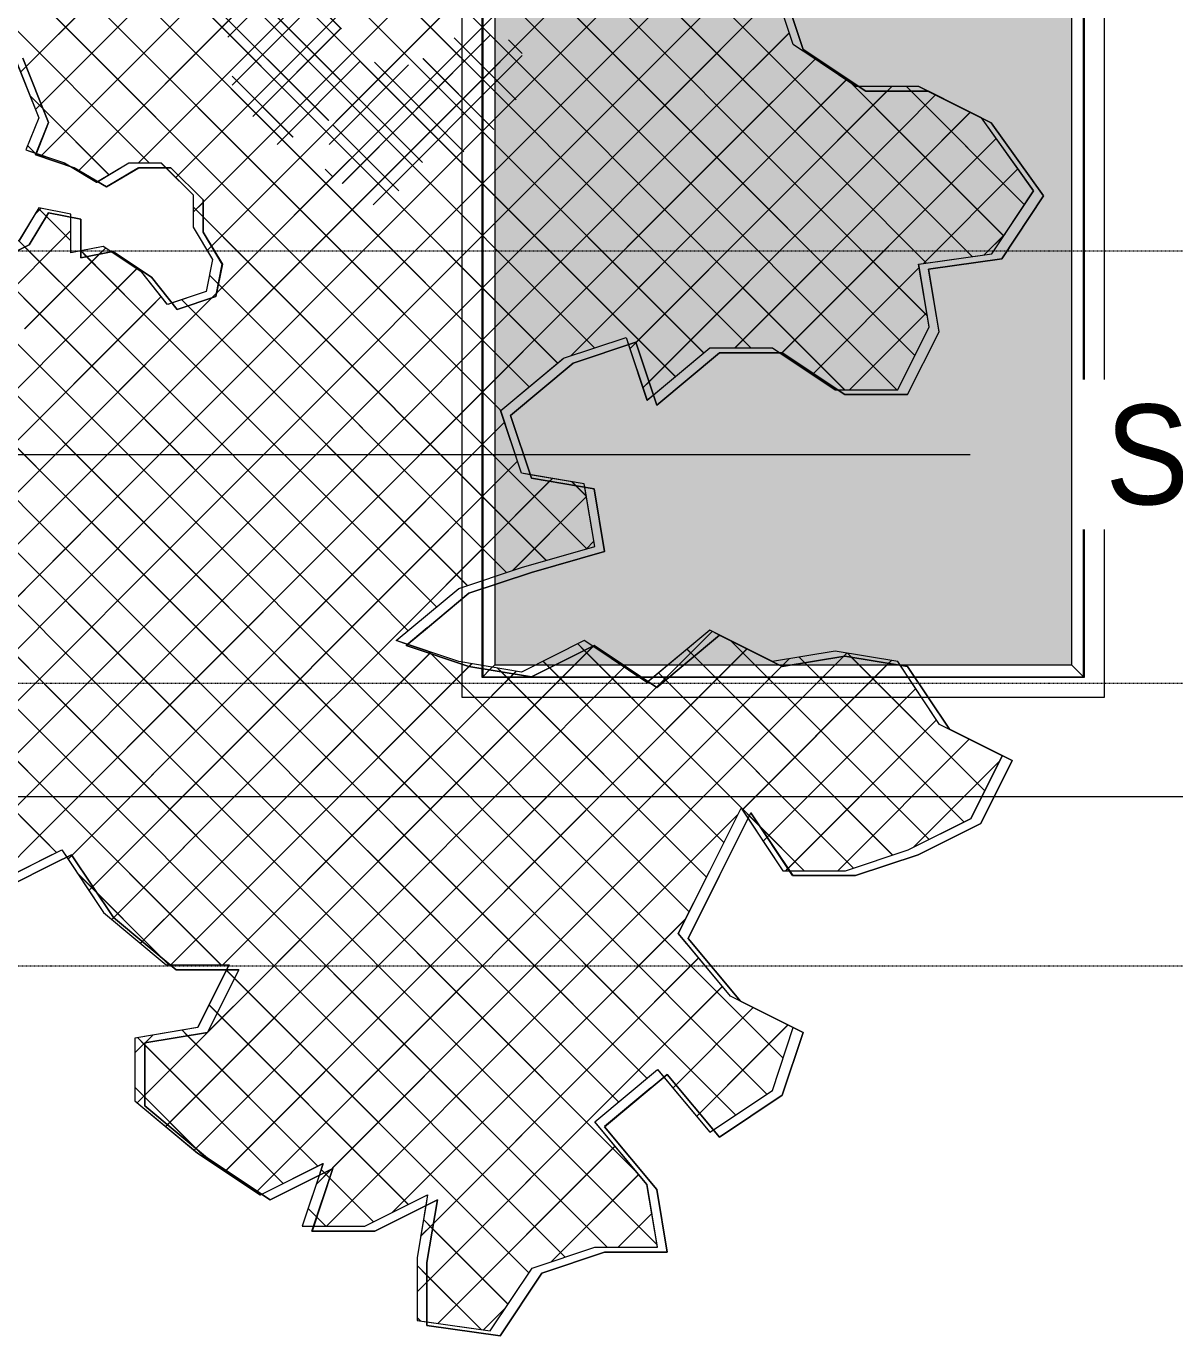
# Model space of a CAD drawing. Header units: millimetres. Extents: x -12186 to 152825, y -4386 to 9463.
# Drawn here: x 60429 to 62155, y 1823 to 3793 of the extents above; entities that cross this region are included whole.
import ezdxf

# ---------------------------------------------------------------- set-up
doc = ezdxf.new("R2010")
doc.units = ezdxf.units.MM
doc.linetypes.add('1000 Dashed', pattern=[2, 1, -1])
for name, color, linetype, lineweight in [('A-FLOR-LEVL', 51, 'Continuous', 5), ('A-GLAZ', 151, 'Continuous', 9), ('G-ANNO-TEXT', 231, 'Continuous', 5), ('G-IMPT', 8, 'Continuous', 5), ('I-WALL', 2, 'Continuous', 9), ('L-PLNT', 71, 'Continuous', 5)]:
    doc.layers.add(name, color=color, linetype=linetype, lineweight=lineweight)
doc.styles.add('Arial_4', font='arial.ttf', dxfattribs={"width": 0.9, "height": 150})

# ---------------------------------------------------------------- blocks, each defined once
blk = doc.blocks.new('Window Aluminium Fixed 1 - Type 1-V224-Section B-B')
at = {"layer": 'A-GLAZ', "lineweight": 5}
blk.add_hatch(color=256, dxfattribs=at).paths.add_polyline_path([(14506.1, 2832.5), (14506.1, 3934.3), (14427.2, 3934.3), (14385.3, 3899.3), (14291, 3899.3), (14189.7, 3934.3), (13976.9, 3934.3), (13976.9, 3883.6), (14071.2, 3852.1), (14102.6, 3757.8), (14196.8, 3694.9), (14291, 3694.9), (14385.3, 3647.7), (14463.8, 3537.6), (14401, 3443.2), (14291, 3427.5), (14306.8, 3333.2), (14259.6, 3238.8), (14165.4, 3238.8), (14071.2, 3301.7), (13976.9, 3301.7), (13882.7, 3223.1), (13851.3, 3317.4), (13757, 3286), (13662.8, 3207.3), (13694.2, 3113), (13788.4, 3097.3), (13804.1, 3002.9), (13694.2, 2971.4), (13639.2, 2953.1), (13639.2, 2832.5), (13730.7, 2832.5), (13788.4, 2861.4), (13831.7, 2832.5), (13923.4, 2832.5), (13976.9, 2877.1), (14066, 2832.5), (14086.5, 2832.5), (14165.4, 2845.6), (14244.3, 2832.5), (14410.9, 2832.5)])
h = blk.add_hatch(color=256, dxfattribs=at)
h.paths.add_polyline_path([(13730.7, 2832.5), (13831.7, 2832.5), (13788.4, 2861.4), (13776.6, 2855.4)])
h.paths.add_polyline_path([(13929.8, 2832.5), (14066, 2832.5), (13976.9, 2877.1), (13923.4, 2832.5)])
h.paths.add_polyline_path([(14086.5, 2832.5), (14244.3, 2832.5), (14165.4, 2845.6)])
h.paths.add_polyline_path([(13639.2, 2953.1), (13694.2, 2971.4), (13804.1, 3002.9), (13788.4, 3097.3), (13693.8, 3114.2), (13662.8, 3207.3), (13757, 3286), (13851.3, 3317.4), (13882.7, 3223.1), (13976.9, 3301.7), (14071.2, 3301.7), (14165.4, 3238.8), (14259.6, 3238.8), (14306.8, 3333.2), (14291, 3427.5), (14401, 3443.2), (14463.8, 3537.6), (14385.3, 3647.7), (14291, 3694.9), (14196.8, 3694.9), (14102.6, 3757.8), (14071.2, 3852.1), (13976.9, 3883.6), (13976.9, 3934.3), (13639.2, 3934.3), (13639.2, 2965.9)])
h.paths.add_polyline_path([(14291, 3899.3), (14385.3, 3899.3), (14427.2, 3934.3), (14189.7, 3934.3), (14196.8, 3930.8)])
for p, q in [((13620.2, 2946.7), (13620.2, 3953.4)), ((13620.2, 3953.4), (13976.9, 3953.4)), ((13639.2, 3934.3), (13621.2, 3952.4)), ((13621.2, 3952.4), (13621.2, 2947.1)), ((13976.9, 3952.4), (13621.2, 3952.4)), ((13976.9, 3953.4), (14151.6, 3953.4)), ((14153.6, 3952.4), (13976.9, 3952.4)), ((14151.6, 3953.4), (14450.1, 3953.4)), ((14448.9, 3952.4), (14153.6, 3952.4)), ((14524.2, 3952.4), (14448.9, 3952.4)), ((14450.1, 3953.4), (14525.2, 3953.4)), ((14524.2, 3952.4), (14506.1, 3934.3)), ((14524.2, 2814.4), (14524.2, 3952.4)), ((14525.2, 3953.4), (14525.2, 2813.4)), ((13639.2, 3934.3), (13639.2, 2953.1)), ((13976.9, 3934.3), (13639.2, 3934.3)), ((14189.7, 3934.3), (13976.9, 3934.3)), ((14427.2, 3934.3), (14189.7, 3934.3)), ((14506.1, 3934.3), (14427.2, 3934.3)), ((14506.1, 3934.3), (14506.1, 2832.5)), ((13620.2, 2826.5), (13620.2, 2946.7)), ((13621.2, 2947.1), (13621.2, 2826.4)), ((13639.2, 2953.1), (13639.2, 2832.5)), ((13620.2, 2813.4), (13620.2, 2826.5)), ((13621.2, 2826.4), (13621.2, 2814.4)), ((13631.4, 2824.7), (13621.2, 2814.4)), ((13639.2, 2832.5), (13631.4, 2824.7)), ((13639.2, 2832.5), (13730.7, 2832.5)), ((13730.7, 2832.5), (13831.7, 2832.5)), ((13831.7, 2832.5), (13923.4, 2832.5)), ((13923.4, 2832.5), (14066, 2832.5)), ((14066, 2832.5), (14086.5, 2832.5)), ((14086.5, 2832.5), (14244.3, 2832.5)), ((14244.3, 2832.5), (14506.1, 2832.5)), ((14506.1, 2832.5), (14524.2, 2814.4)), ((13694.7, 2813.4), (13620.2, 2813.4)), ((13621.2, 2814.4), (13692.9, 2814.4)), ((13692.9, 2814.4), (13694.6, 2814.4)), ((13694.6, 2814.4), (13858.8, 2814.4)), ((13860.3, 2813.4), (13694.9, 2813.4)), ((13858.8, 2814.4), (13901.8, 2814.4)), ((13900.6, 2813.4), (13860.3, 2813.4)), ((14270.6, 2813.4), (13900.6, 2813.4)), ((13901.8, 2814.4), (14270, 2814.4)), ((14270, 2814.4), (14524.2, 2814.4)), ((14525.2, 2813.4), (14270.6, 2813.4))]:
    blk.add_line(p, q, dxfattribs=at)
blk = doc.blocks.new('SVA_Shades of Green Tree - Australian_Tree_based_on_Leopard_Tree_2901-V312-Section B-B')
at = {"layer": 'G-IMPT'}
for p, q in [((13534.7, 3642.2), (12717.2, 4461)), ((13534.8, 3642.2), (12717.4, 4461)), ((13606.2, 3649), (12791.9, 4464.7)), ((13606.3, 3649), (12792, 4464.7)), ((13463.4, 3635.4), (12668.8, 4431.2)), ((13391.7, 3628.5), (12620.1, 4401.5)), ((13391.9, 3628.5), (12620.2, 4401.5)), ((13379.4, 3562.4), (12571.5, 4371.7)), ((13379.6, 3562.4), (12571.7, 4371.7)), ((13358.3, 3505.2), (12525.9, 4339)), ((13358.4, 3505.2), (12526, 4339)), ((13310.1, 3475.2), (12480.3, 4306.3)), ((13389.3, 3650.9), (12792.3, 4248.9)), ((13389.5, 3650.9), (12792.4, 4248.9)), ((12948.8, 3667.6), (13445.9, 4165.5)), ((12957.1, 3676.1), (13441.5, 4161.3)), ((13869.6, 3620.6), (13351, 4140)), ((13159.7, 3565.2), (13710.4, 4116.7)), ((13163.3, 3568.9), (13710.2, 4116.7)), ((13869.5, 3620.6), (13363.3, 4127.6)), ((12958.3, 3598.8), (13459.7, 4101)), ((12958.4, 3598.8), (13459.8, 4101)), ((13013, 3575), (13526.6, 4089.5)), ((13013.8, 3576), (13520.8, 4083.8)), ((13185.9, 3513), (13748.6, 4076.6)), ((13201.5, 3528.7), (13748.5, 4076.6)), ((13749.3, 3662.6), (13325.1, 4087.6)), ((13749.2, 3662.6), (13335.1, 4077.4)), ((13887.5, 3681.1), (13478.1, 4091.2)), ((13887.4, 3681.1), (13486.1, 4083.1)), ((14166.8, 3558.1), (13633.4, 4092.4)), ((13940.5, 3784.7), (13646, 4079.7)), ((12926.4, 3723.6), (13267.4, 4065.2)), ((12939.9, 3737.2), (13263.6, 4061.5)), ((13530.4, 3588), (13048.3, 4070.9)), ((13530.5, 3588), (13048.5, 4070.9)), ((13677.8, 3655.8), (13269.6, 4064.7)), ((13677.7, 3655.8), (13275, 4059.2)), ((13103.5, 3587.4), (13570, 4054.7)), ((13103.6, 3587.4), (13570.1, 4054.7)), ((14098.3, 3548.3), (13591.4, 4056.1)), ((14098.2, 3548.3), (13599.9, 4047.5)), ((13206.9, 3455.5), (13774.7, 4024.4)), ((13213.3, 3462.1), (13774.6, 4024.4)), ((13464.7, 3635.5), (13808.8, 3980.2)), ((13464.8, 3635.5), (13808.9, 3980.2)), ((13408.4, 3788.6), (13237.9, 3959.5)), ((13408.6, 3788.6), (13238, 3959.5)), ((13463.2, 3635.4), (13142.2, 3956.9)), ((13309.9, 3475.2), (12847.5, 3938.4)), ((13551.2, 3643.7), (13845.1, 3938.2)), ((13551.4, 3643.7), (13845.3, 3938.2)), ((13637.8, 3652), (13923.4, 3938.2)), ((13637.9, 3652), (13923.6, 3938.2)), ((14235.2, 3567.9), (13865.6, 3938.2)), ((14235.3, 3567.9), (13865.7, 3938.2)), ((13238, 3776.4), (13361.3, 3899.8)), ((13238.1, 3776.4), (13361.4, 3899.8)), ((13119.7, 3587.4), (12823.6, 3884.1)), ((13244.2, 3704.2), (13420.1, 3880.3)), ((13244.4, 3704.2), (13420.2, 3880.3)), ((13724.3, 3660.2), (13962.1, 3898.4)), ((13724.4, 3660.2), (13962.2, 3898.4)), ((13119.6, 3587.4), (12833, 3874.5)), ((13760.8, 3618.4), (14013.4, 3871.4)), ((13761, 3618.4), (14015.4, 3873.2)), ((13900.4, 3679.8), (14062.2, 3841.8)), ((13900.5, 3679.8), (14062.3, 3841.8)), ((13275.3, 3656.8), (13407.9, 3789.7)), ((13275.4, 3656.8), (13408, 3789.7)), ((14166.7, 3558.1), (13940.7, 3784.5)), ((13970.3, 3671.4), (14081.8, 3783)), ((13970.5, 3671.4), (14081.9, 3783)), ((13409.8, 3556.4), (13631.8, 3778.6)), ((13410, 3556.4), (13631.9, 3778.6)), ((13671.2, 3682.3), (13578.2, 3775.5)), ((13671.3, 3682.3), (13578.3, 3775.5)), ((13680.4, 3751.5), (13659.8, 3772.2)), ((13680.5, 3751.5), (13659.9, 3772.2)), ((13456.1, 3524.3), (13680.1, 3748.7)), ((13456.2, 3524.3), (13680.3, 3748.7)), ((13637.6, 3637.5), (13531.2, 3744.1)), ((13637.7, 3637.5), (13531.3, 3744.1)), ((13995.1, 3617.8), (14120.4, 3743.3)), ((13995.2, 3617.8), (14120.6, 3743.3)), ((12934.8, 3732.1), (12938.8, 3736.1)), ((13311.9, 3615.1), (13437.1, 3740.5)), ((13312, 3615.1), (13437.2, 3740.5)), ((13390.1, 3615.1), (13509.4, 3734.5)), ((13390.3, 3615.1), (13509.5, 3734.5)), ((13592.7, 3604.1), (13458.2, 3738.8)), ((13592.8, 3604.1), (13458.4, 3738.8)), ((13335.8, 3626.1), (13244.2, 3717.8)), ((13335.9, 3626.1), (13244.4, 3717.8)), ((14019.8, 3564.1), (14167.4, 3712)), ((14019.9, 3564.1), (14167.5, 3712)), ((14251.6, 3630), (14174.3, 3707.4)), ((14251.7, 3630), (14174.4, 3707.4)), ((12960, 3668.8), (12940.2, 3688.7)), ((13059.3, 3569.5), (12940.3, 3688.7)), ((14079.7, 3545.7), (14228.6, 3694.9)), ((14079.8, 3545.7), (14230.9, 3697)), ((14228.6, 3694.9), (14230.7, 3697)), ((14230.7, 3697), (14236, 3702.3)), ((14230.9, 3697), (14236.1, 3702.3)), ((14249.3, 3637.2), (14301.6, 3689.5)), ((14249.5, 3637.2), (14301.7, 3689.5)), ((14265.1, 3694.9), (14257.7, 3702.3)), ((14435.4, 3524.4), (14257.8, 3702.3)), ((14435.3, 3524.4), (14265.1, 3694.9)), ((12948.6, 3667.6), (12957.1, 3676.1)), ((13059.2, 3569.5), (12960, 3668.8)), ((13860.7, 3561.6), (13970.3, 3671.4)), ((13860.8, 3561.6), (13970.5, 3671.4)), ((13874.6, 3653.9), (13900.4, 3679.8)), ((13874.7, 3653.9), (13900.5, 3679.8)), ((14270.4, 3297.4), (13887.4, 3681.1)), ((14270.5, 3297.4), (13887.5, 3681.1)), ((14267.9, 3577.4), (14353.8, 3663.4)), ((14268.1, 3577.4), (14353.9, 3663.4)), ((12988.4, 3080), (13551.2, 3643.7)), ((12988.6, 3080), (13551.4, 3643.7)), ((13058, 3071.3), (13637.8, 3652)), ((13058.1, 3071.3), (13637.9, 3652)), ((13136.3, 3071.3), (13724.3, 3660.2)), ((13136.4, 3071.3), (13724.4, 3660.2)), ((13494.8, 3545.3), (13395.1, 3645.1)), ((13494.9, 3545.3), (13395.3, 3645.1)), ((13953, 3301.6), (13606.2, 3649)), ((13953.2, 3301.6), (13606.3, 3649)), ((13760.8, 3572.5), (13677.7, 3655.8)), ((13761, 3572.5), (13677.8, 3655.8)), ((13760.8, 3651), (13749.2, 3662.6)), ((13761, 3651), (13749.3, 3662.6)), ((13760.8, 3540), (13874.6, 3653.9)), ((13860.7, 3550.9), (13760.8, 3651)), ((13761, 3540), (13874.7, 3653.9)), ((13860.8, 3550.9), (13761, 3651)), ((13379.4, 3550.1), (13464.7, 3635.5)), ((13379.6, 3550.1), (13464.8, 3635.5)), ((13733.5, 3286.2), (13391.7, 3628.5)), ((13733.7, 3286.2), (13391.9, 3628.5)), ((13789, 3309), (13463.2, 3635.4)), ((13789.2, 3309), (13463.4, 3635.4)), ((13910.3, 3265.9), (13534.7, 3642.2)), ((13910.5, 3265.9), (13534.8, 3642.2)), ((14069.7, 3300.2), (14392.8, 3623.9)), ((14071.2, 3301.9), (14392.7, 3623.9)), ((14171.1, 3558.7), (14249.3, 3637.2)), ((14171.2, 3558.7), (14249.5, 3637.2)), ((14403.9, 3477.3), (14251.6, 3630)), ((14404.1, 3477.3), (14251.7, 3630)), ((12948.4, 3602.1), (12936.9, 3613.5)), ((12948.5, 3602.1), (12937, 3613.5)), ((13214.6, 3071.3), (13760.8, 3618.4)), ((13214.7, 3071.3), (13761, 3618.4)), ((13368.1, 2989.8), (13995.1, 3617.8)), ((13368.3, 2989.8), (13995.2, 3617.8)), ((14243.2, 3246.2), (13869.5, 3620.6)), ((14243.3, 3246.2), (13869.6, 3620.6)), ((13041.9, 3559.1), (13089, 3587.4)), ((13159.6, 3565.2), (13163.3, 3568.9)), ((13395.6, 3566.3), (13384, 3577.9)), ((13395.7, 3566.3), (13384.1, 3577.9)), ((13833.2, 3500.1), (13760.8, 3572.5)), ((13833.3, 3500.1), (13761, 3572.5)), ((14000.1, 3309.1), (14262.4, 3571.8)), ((14000.2, 3309.1), (14262.5, 3571.8)), ((14356.5, 3446.4), (14235.2, 3567.9)), ((14356.7, 3446.4), (14235.3, 3567.9)), ((14262.4, 3571.8), (14267.9, 3577.4)), ((14262.5, 3571.8), (14268.1, 3577.4)), ((14283.3, 3435.9), (14425.3, 3578.2)), ((14283.5, 3435.9), (14425.4, 3578.2)), ((13296.1, 3466.6), (13379.4, 3550.1)), ((13296.2, 3466.6), (13379.6, 3550.1)), ((13690.8, 3250.5), (13379.4, 3562.4)), ((13690.9, 3250.5), (13379.6, 3562.4)), ((13753.3, 3297), (14019.9, 3564.1)), ((13799.3, 3500.1), (13860.7, 3561.6)), ((13799.4, 3500.1), (13860.8, 3561.6)), ((13842.2, 3307.7), (14079.8, 3545.7)), ((13851.8, 3317.4), (14079.7, 3545.7)), ((14164.9, 3246.2), (13860.7, 3550.9)), ((14165.1, 3246.2), (13860.8, 3550.9)), ((13861.8, 3248.9), (14171.2, 3558.7)), ((13871, 3258.2), (14171.1, 3558.7)), ((13955.2, 3499.4), (14019.8, 3564.1)), ((14289.2, 3357), (14098.2, 3548.3)), ((14289.3, 3357), (14098.3, 3548.3)), ((14287.7, 3436.9), (14166.7, 3558.1)), ((14288.1, 3436.6), (14166.8, 3558.1)), ((13185.8, 3513), (13200.6, 3527.8)), ((13270.8, 3049.1), (13760.8, 3540)), ((13270.9, 3049.1), (13761, 3540)), ((12947.7, 3509.7), (12956.9, 3518.9)), ((12947.8, 3509.7), (12957, 3518.9)), ((12965.2, 3506.8), (12953.1, 3518.9)), ((13002.1, 3470), (12953.3, 3518.9)), ((13002, 3470), (12965.2, 3506.8)), ((13200.6, 3506.2), (13185.8, 3521.1)), ((13261.7, 3445.2), (13185.9, 3521.1)), ((13261.6, 3445.2), (13200.6, 3506.2)), ((13319.4, 3019.4), (13799.3, 3500.1)), ((13319.6, 3019.4), (13799.4, 3500.1)), ((13647.7, 3215.2), (13358.3, 3505.2)), ((13648.2, 3214.9), (13358.4, 3505.2)), ((13754.3, 3298.2), (13955, 3499.2)), ((13988, 3345), (13833.2, 3500.1)), ((14024, 3309.1), (13833.3, 3500.1)), ((12691.5, 3174.7), (13002, 3485.7)), ((12691.6, 3174.7), (13002.1, 3485.7)), ((13037.9, 3355.6), (12923.3, 3470.5)), ((12935, 3104.8), (13296.2, 3466.6)), ((13221, 3391.4), (13296.1, 3466.6)), ((13777.4, 3006.9), (13309.9, 3475.2)), ((13777.6, 3006.9), (13310.1, 3475.2)), ((14374.7, 3449), (14405.9, 3480.2)), ((14374.8, 3449), (14406, 3480.2)), ((12932.4, 3337.6), (13044.6, 3450)), ((12932.6, 3337.6), (13053.9, 3459.2)), ((13037.8, 3355.6), (12933, 3460.6)), ((13025.7, 3446.2), (13017.1, 3454.8)), ((13104.8, 3367), (13017.2, 3454.8)), ((13044.6, 3450), (13053.8, 3459.2)), ((13206.8, 3455.5), (13213.3, 3462.1)), ((12971.1, 3344.2), (12871.1, 3444.3)), ((12970.9, 3344.2), (12881, 3434.3)), ((13104.7, 3367), (13025.7, 3446.2)), ((13026.8, 3353.7), (13100.8, 3427.8)), ((13027, 3353.7), (13100.9, 3427.8)), ((13716.5, 2989.5), (13261.6, 3445.2)), ((13716.7, 2989.5), (13261.7, 3445.2)), ((14116.7, 3268.9), (14277.2, 3429.7)), ((14118.1, 3270.4), (14277.1, 3429.7)), ((13213.2, 3415.2), (13210.1, 3418.4)), ((13213.3, 3415.2), (13210.2, 3418.4)), ((13223.7, 3404.7), (13213.2, 3415.2)), ((13656.6, 2971.2), (13213.3, 3415.2)), ((13213.8, 3384.2), (13221, 3391.4)), ((13656.5, 2971.2), (13223.7, 3404.7)), ((12883.2, 3131.4), (13121.2, 3369.9)), ((12883.3, 3131.4), (13121.4, 3369.9)), ((12934.9, 3104.8), (13213.8, 3384.2)), ((13121.2, 3369.9), (13137.6, 3386.2)), ((13121.4, 3369.9), (13137.7, 3386.2)), ((13154.1, 3376.6), (13147.7, 3374.5)), ((13177.9, 3372.2), (13168.6, 3381.5)), ((13597.9, 2951.6), (13168.7, 3381.5)), ((13597.7, 2951.6), (13177.9, 3372.2)), ((12842.1, 3168.7), (13026.8, 3353.7)), ((12842.3, 3168.7), (13027, 3353.7)), ((13457.2, 2935.5), (13037.8, 3355.6)), ((13457.4, 2935.5), (13037.9, 3355.6)), ((13550.5, 2920.5), (13104.7, 3367)), ((13551.7, 2919.4), (13104.8, 3367)), ((14172.2, 3246.2), (14288.3, 3362.4)), ((14172.3, 3246.2), (14288.4, 3362.4)), ((13257.4, 3057.2), (12970.9, 3344.2)), ((13257.6, 3057.2), (12971.1, 3344.2)), ((14023.8, 3309.1), (13988.7, 3344.3)), ((13165.1, 3071.3), (12912.1, 3324.7)), ((13165.2, 3071.3), (12912.2, 3324.7)), ((13842.1, 3307.7), (13851.4, 3317)), ((13648.2, 3215), (13741.5, 3292.8)), ((14069.6, 3300.2), (14071.2, 3301.9)), ((13086.8, 3071.3), (12870.4, 3288)), ((13086.9, 3071.3), (12870.5, 3288)), ((14116.6, 3268.9), (14118.1, 3270.4)), ((13008.5, 3071.3), (12828.7, 3251.3)), ((13008.6, 3071.3), (12828.9, 3251.3)), ((13861.7, 3248.9), (13871, 3258.2)), ((12965.9, 3035.6), (12786.3, 3215.4)), ((12966, 3035.6), (12786.4, 3215.4)), ((13416.8, 2960.1), (13653.7, 3197.4)), ((13417, 2960.1), (13653.8, 3197.4)), ((13465.5, 2930.5), (13673.3, 3138.6)), ((13465.6, 2930.5), (13673.4, 3138.6)), ((13514.3, 2900.8), (13725.8, 3112.6)), ((13721.5, 3108.4), (13725.7, 3112.6)), ((12628.9, 2798.3), (12934.9, 3104.8)), ((12629, 2798.3), (12935, 3104.8)), ((13514.2, 2900.8), (13721.5, 3108.4)), ((13760.9, 3101.8), (13755.1, 3107.7)), ((13776.8, 3086.1), (13755.2, 3107.7)), ((13776.7, 3086.1), (13760.9, 3101.8)), ((12919.8, 3011.2), (12988.4, 3080)), ((12919.9, 3011.2), (12988.6, 3080)), ((13665.9, 2974.4), (13776.8, 3085.4)), ((13666.1, 2974.4), (13776.9, 3085.4)), ((12168.3, 2101.5), (13136.4, 3071.3)), ((12172.2, 2105.5), (13136.3, 3071.3)), ((12376.2, 2231.3), (13214.7, 3071.3)), ((12382, 2237.3), (13214.6, 3071.3)), ((12814, 2826.8), (13058, 3071.3)), ((12814.1, 2826.8), (13058.1, 3071.3)), ((13017.1, 3062.6), (13008.5, 3071.3)), ((13017.3, 3062.6), (13008.6, 3071.3)), ((13456.3, 2622.7), (13017.1, 3062.6)), ((13456.4, 2622.7), (13017.3, 3062.6)), ((14001, 2155.6), (13086.8, 3071.3)), ((14001.1, 2155.6), (13086.9, 3071.3)), ((14047.9, 2186.9), (13165.1, 3071.3)), ((14048.1, 2186.9), (13165.2, 3071.3)), ((14072.4, 2240.9), (13257.4, 3057.2)), ((14072.5, 2240.9), (13257.6, 3057.2)), ((13129.7, 2871.5), (12965.9, 3035.6)), ((13129.8, 2871.5), (12966, 3035.6)), ((13030.1, 2808), (13270.8, 3049.1)), ((13030.2, 2808), (13270.9, 3049.1)), ((13166.2, 2865.9), (13319.4, 3019.4)), ((13166.3, 2865.9), (13319.6, 3019.4)), ((13776.4, 3006.6), (13788, 3018.2)), ((13776.6, 3006.6), (13788.1, 3018.2)), ((13081.8, 2841), (12914.6, 3008.5)), ((13081.9, 2841), (12914.7, 3008.5)), ((13034, 2810.5), (12863.3, 2981.4)), ((13034.1, 2810.5), (12863.4, 2981.4)), ((13214, 2835.4), (13368.1, 2989.8)), ((13214.2, 2835.4), (13368.3, 2989.8)), ((13248.5, 2791.5), (13416.8, 2960.1)), ((13248.6, 2791.5), (13417, 2960.1)), ((13508.9, 2883.8), (13457.2, 2935.5)), ((13509, 2883.8), (13457.4, 2935.5)), ((12986.1, 2780), (12836.5, 2929.8)), ((12986.2, 2780), (12836.6, 2929.8)), ((13261.5, 2726.1), (13465.5, 2930.5)), ((13261.7, 2726.1), (13465.6, 2930.5)), ((13278.1, 2664.3), (13514.2, 2900.8)), ((13278.2, 2664.3), (13514.3, 2900.8)), ((13478.8, 2394.6), (13965.9, 2882.6)), ((13882.2, 2798.8), (13965.8, 2882.6)), ((14056.3, 2837.3), (13976.9, 2877)), ((12944.7, 2743.1), (12822.4, 2865.5)), ((12944.8, 2743.1), (12822.6, 2865.5)), ((12952.8, 2652.1), (13166.2, 2865.9)), ((12952.9, 2652.1), (13166.3, 2865.9)), ((13258.2, 2742.7), (13129.7, 2871.5)), ((13258.4, 2742.7), (13129.8, 2871.5)), ((13507.8, 2863.1), (13504.1, 2864.3)), ((13524.2, 2597.1), (13786.7, 2860)), ((13524.3, 2597.1), (13786.8, 2860)), ((13532.3, 2369.9), (14018, 2856.5)), ((13532.4, 2369.9), (14018.2, 2856.5)), ((13773.6, 2853.9), (13763.7, 2863.8)), ((14104.3, 2522.8), (13763.8, 2863.8)), ((13938.8, 2845.3), (13928, 2856.1)), ((14237.3, 2546.4), (13928.1, 2856.1)), ((14291.9, 2570), (13993.8, 2868.6)), ((14292.1, 2570), (13993.9, 2868.6)), ((13295.1, 2627.3), (13081.8, 2841)), ((13295.2, 2627.3), (13081.9, 2841)), ((13302.8, 2610.6), (13541.3, 2849.5)), ((13302.9, 2610.6), (13543.2, 2851.3)), ((13544, 2848.6), (13540.4, 2852.2)), ((13931.3, 2460.8), (13540.5, 2852.2)), ((13541.3, 2849.5), (13543.1, 2851.3)), ((13931.1, 2460.8), (13544, 2848.6)), ((13654.9, 2414.2), (14081.5, 2841.5)), ((13696.6, 2377.6), (14163.5, 2845.3)), ((13696.7, 2377.6), (14168.4, 2850.1)), ((13721.4, 2827.8), (13711.5, 2837.7)), ((13983.5, 2565.4), (13711.6, 2837.7)), ((14021.8, 2605.3), (13773.6, 2853.9)), ((14237.1, 2546.4), (13938.8, 2845.3)), ((14011.2, 2614.3), (14235.5, 2838.9)), ((14070.3, 2830.4), (14081.4, 2841.5)), ((14105.1, 2835.6), (14096.6, 2844)), ((14344.3, 2596.1), (14096.8, 2844)), ((14163.5, 2845.3), (14168.2, 2850.1)), ((14174.9, 2844), (14169, 2849.9)), ((14375.7, 2643.1), (14169.1, 2849.9)), ((14375.5, 2643.1), (14174.9, 2844)), ((14231.1, 2834.7), (14235.4, 2838.9)), ((12959.2, 2580.2), (13214, 2835.4)), ((12959.3, 2580.2), (13214.2, 2835.4)), ((13339.1, 2568.5), (13599.7, 2829.6)), ((13339.2, 2568.5), (13604.4, 2834.1)), ((13477.8, 2472.2), (13833.7, 2828.7)), ((13478, 2472.2), (13833.8, 2828.7)), ((13484.7, 2635.8), (13671.5, 2822.9)), ((13600, 2829.9), (13604.2, 2834.1)), ((13635.3, 2786.8), (13667.1, 2818.7)), ((13649.1, 2821.7), (13643.2, 2827.6)), ((13957.4, 2513.1), (13643.4, 2827.6)), ((13957.2, 2513.1), (13649.1, 2821.7)), ((13654.8, 2414.2), (14069.5, 2829.6)), ((13667.1, 2818.7), (13671.3, 2822.9)), ((13983.3, 2565.4), (13721.4, 2827.8)), ((13896.1, 2809.6), (13885.3, 2820.4)), ((14178.5, 2526.8), (13885.4, 2820.4)), ((14011.1, 2614.3), (14231.1, 2834.7)), ((14344.1, 2596.1), (14105.1, 2835.6)), ((12952.4, 2656.9), (12808.4, 2801.2)), ((12952.5, 2656.9), (12808.5, 2801.2)), ((12946.4, 2724.1), (13030.1, 2808)), ((12946.5, 2724.1), (13030.2, 2808)), ((13883, 1960.1), (13034, 2810.5)), ((13883.1, 1960.1), (13034.1, 2810.5)), ((13478.7, 2394.6), (13881.9, 2798.5)), ((14178.4, 2526.8), (13896.1, 2809.6)), ((14042.6, 2567.2), (14271.8, 2796.9)), ((14048.4, 2573.2), (14271.7, 2796.9)), ((12960, 2570.8), (12750.9, 2780.3)), ((12960.2, 2570.8), (12751, 2780.3)), ((13808.1, 1956.6), (12986.1, 2780)), ((13808.2, 1956.6), (12986.2, 2780)), ((12997.7, 2540.2), (13248.6, 2791.5)), ((13003.8, 2546.4), (13248.5, 2791.5)), ((13484.6, 2635.8), (13635, 2786.5)), ((13744.7, 1941.7), (12944.7, 2743.1)), ((13744.8, 1941.7), (12944.8, 2743.1)), ((13402.7, 2598), (13258.2, 2742.7)), ((13402.8, 2598), (13258.4, 2742.7)), ((14076.5, 2522.8), (14303.2, 2749.8)), ((14079.7, 2526.1), (14302.7, 2749.4)), ((12407.5, 2184.3), (12946.5, 2724.1)), ((12413.3, 2190.2), (12946.4, 2724.1)), ((13029.1, 2493.1), (13261.7, 2726.1)), ((13034.9, 2499.1), (13261.5, 2726.1)), ((14154.7, 2522.8), (14352.2, 2720.6)), ((14154.8, 2522.8), (14352.3, 2720.6)), ((14268.2, 2558.1), (14398, 2688.1)), ((14268.4, 2558.1), (14398.2, 2688.1)), ((14401.6, 2695.4), (14400.6, 2696.4)), ((14401.8, 2695.4), (14400.7, 2696.4)), ((13063.7, 2449.4), (13278.2, 2664.3)), ((13066.4, 2452.3), (13278.1, 2664.3)), ((12659.1, 2358), (12952.8, 2652.1)), ((12659.3, 2358), (12952.9, 2652.1)), ((13227.6, 2381.2), (12952.4, 2656.9)), ((13227.7, 2381.2), (12952.5, 2656.9)), ((13230.4, 2381.2), (13484.6, 2635.8)), ((13230.5, 2381.2), (13484.7, 2635.8)), ((13349.2, 2573.2), (13295.1, 2627.3)), ((13349.3, 2573.2), (13295.2, 2627.3)), ((13521.6, 2557.3), (13456.3, 2622.7)), ((13521.8, 2557.3), (13456.4, 2622.7)), ((13106.4, 2413.8), (13302.9, 2610.6)), ((13143, 2450.5), (13302.8, 2610.6)), ((13738.3, 2341), (14004.4, 2607.5)), ((13738.4, 2341), (14004.5, 2607.5)), ((14037.4, 2589.6), (14021.8, 2605.3)), ((12784.2, 2404.8), (12959.2, 2580.2)), ((12784.3, 2404.8), (12959.3, 2580.2)), ((13101.8, 2173.9), (13524.3, 2597.1)), ((13287.3, 2359.8), (13524.2, 2597.1)), ((13491.6, 2508.9), (13402.7, 2598)), ((13491.8, 2508.9), (13402.8, 2598)), ((14104.2, 2522.8), (14037.4, 2589.6)), ((12980.5, 2550.3), (12960, 2570.8)), ((12980.6, 2550.3), (12960.2, 2570.8)), ((13152.1, 2381.2), (13339.1, 2568.5)), ((13152.2, 2381.2), (13339.2, 2568.5)), ((13475.3, 2446.8), (13349.2, 2573.2)), ((13475.4, 2446.8), (13349.3, 2573.2)), ((14042.4, 2567.2), (14048.4, 2573.2)), ((12997.6, 2540.2), (13003.8, 2546.4)), ((13732.1, 2346.5), (13521.6, 2557.3)), ((13732.2, 2346.5), (13521.8, 2557.3)), ((14076.4, 2522.8), (14079.7, 2526.1)), ((13041.4, 2489.3), (13011.6, 2519.2)), ((13149.4, 2381.2), (13011.7, 2519.2)), ((13620.2, 2380.1), (13491.6, 2508.9)), ((13620.3, 2380.1), (13491.8, 2508.9)), ((13028.9, 2493.1), (13034.9, 2499.1)), ((13139.3, 2391.3), (13041.4, 2489.3)), ((13144.5, 2138.2), (13478, 2472.2)), ((13147.1, 2141), (13477.8, 2472.2)), ((13063.6, 2449.4), (13066.4, 2452.3)), ((13109, 2416.5), (13142.2, 2449.8)), ((13569.1, 2352.8), (13475.3, 2446.8)), ((13569.3, 2352.8), (13475.4, 2446.8)), ((13777.5, 2301.8), (13926, 2450.6)), ((13777.6, 2301.8), (13926.1, 2450.6)), ((13106.3, 2413.8), (13109, 2416.5)), ((13616, 2375.3), (13654.8, 2414.2)), ((13616.1, 2375.3), (13654.9, 2414.2)), ((13149.3, 2381.2), (13139.3, 2391.3)), ((13187.3, 2102.6), (13478.8, 2394.6)), ((13189.8, 2105.3), (13478.7, 2394.6)), ((13813.1, 2259), (13945.5, 2391.7)), ((13813.2, 2259), (13945.6, 2391.7)), ((13151.3, 2381.2), (13239.6, 2381.2)), ((13233.7, 2070.7), (13532.4, 2369.9)), ((13235.1, 2072.2), (13532.3, 2369.9)), ((13247.9, 2360.9), (13235.6, 2373.2)), ((13690.3, 1917.9), (13235.7, 2373.2)), ((13239.1, 2380.2), (13235.9, 2373.8)), ((13370.6, 2050.9), (13696.7, 2377.6)), ((13395.4, 2075.9), (13696.6, 2377.6)), ((13585.8, 2345.1), (13616, 2375.3)), ((13586, 2345.1), (13616.1, 2375.3)), ((13824.9, 2175.1), (13620.2, 2380.1)), ((13825, 2175.1), (13620.3, 2380.1)), ((13207.5, 2279.8), (13286.8, 2359.3)), ((13690.2, 1917.9), (13247.9, 2360.9)), ((13280.7, 2039.3), (13586, 2345.1)), ((13282.1, 2040.8), (13585.8, 2345.1)), ((13854.5, 2067), (13569.1, 2352.8)), ((13854.6, 2067), (13569.3, 2352.8)), ((13781.6, 2296.9), (13732.1, 2346.5)), ((13781.7, 2296.9), (13732.2, 2346.5)), ((13848.7, 2216.2), (13981.1, 2348.9)), ((13848.8, 2216.2), (13981.2, 2348.9)), ((13386, 1988.1), (13738.3, 2341)), ((13386.1, 1988.1), (13738.4, 2341)), ((13221.8, 2308.6), (13209.5, 2321)), ((13509.3, 2020.8), (13209.6, 2321)), ((13509.1, 2020.8), (13221.8, 2308.6)), ((13906.9, 2196), (14027.7, 2317)), ((13911.5, 2200.8), (14027.5, 2317)), ((13484.8, 2008.6), (13777.5, 2301.8)), ((13484.9, 2008.6), (13777.6, 2301.8)), ((13867.6, 2210.7), (13781.6, 2296.9)), ((13867.8, 2210.7), (13781.7, 2296.9)), ((13942.5, 2153.3), (14079.9, 2290.9)), ((13989.1, 2200.1), (14079.8, 2290.9)), ((13098.2, 2248.8), (13125, 2275.6)), ((13098.3, 2248.8), (13125.1, 2275.6)), ((13113, 2260.7), (13102, 2271.8)), ((13321.1, 2052.4), (13102.1, 2271.8)), ((13113, 2185.3), (13207.1, 2279.5)), ((13177.5, 2274.5), (13169.1, 2283)), ((13373.3, 2078.6), (13169.2, 2283)), ((13373.2, 2078.6), (13177.5, 2274.5)), ((13321, 2052.4), (13113, 2260.7)), ((13527.8, 1973.1), (13813.2, 2259)), ((13546.9, 1992.4), (13813.1, 2259)), ((13522.4, 1889.3), (13848.8, 2216.2)), ((13537.1, 1904.2), (13848.7, 2216.2)), ((13113, 2182.3), (13098.2, 2197.1)), ((13206.3, 2089), (13098.3, 2197.1)), ((13906.8, 2196), (13911.5, 2200.8)), ((13947.1, 2158), (13988, 2199)), ((13101.7, 2173.9), (13113, 2185.3)), ((13189.9, 2105.2), (13113, 2182.3)), ((13942.4, 2153.3), (13947.1, 2158)), ((13144.4, 2138.2), (13147.1, 2141)), ((13553.4, 1842.1), (13819.7, 2108.8)), ((13553.6, 1842.1), (13819.8, 2108.8)), ((13187.1, 2102.6), (13189.8, 2105.3)), ((13206.1, 2089), (13189.9, 2105.2)), ((13233.6, 2070.7), (13235.1, 2072.2)), ((13370.4, 2050.9), (13393.2, 2073.8)), ((13383, 2068.7), (13378, 2073.7)), ((13457, 1994.7), (13378.1, 2073.7)), ((13391, 2060.7), (13383, 2068.7)), ((13393.2, 2073.8), (13394.6, 2075.1)), ((13456.9, 1994.7), (13391, 2060.7)), ((13724.5, 1935), (13855.3, 2066)), ((13724.6, 1935), (13855.4, 2066)), ((13280.6, 2039.3), (13282.1, 2040.8)), ((13371.4, 2001.9), (13358.4, 2014.9)), ((13385.3, 1988.1), (13358.6, 2014.9)), ((13385.2, 1988.1), (13371.4, 2001.9)), ((13527.6, 1973.1), (13546.9, 1992.4)), ((13545.6, 1984.3), (13531.8, 1998.1)), ((13659, 1870.8), (13531.9, 1998.1)), ((13824.4, 1956.6), (13875.1, 2007.4)), ((13824.5, 1956.6), (13875.2, 2007.4)), ((13658.9, 1870.8), (13545.6, 1984.3)), ((13537.1, 1914.3), (13522.3, 1929.2)), ((13618.7, 1832.8), (13522.4, 1929.2)), ((13618.5, 1832.8), (13537.1, 1914.3)), ((13522.3, 1889.3), (13537.1, 1904.2)), ((13621.9, 1832.3), (13655.8, 1866.2)), ((13622.1, 1832.3), (13655.9, 1866.2)), ((13527.2, 1845.8), (13522.3, 1850.8)), ((13527.3, 1845.8), (13522.4, 1850.8))]:
    blk.add_line(p, q, dxfattribs=at)
at = {"layer": 'G-IMPT', "flags": 128}
for points in [[(12894.1, 2507), (12988.4, 2554.2), (13051.2, 2459.9), (13145.4, 2381.2), (13239.7, 2381.2), (13192.6, 2286.9), (13098.3, 2271.2), (13098.3, 2176.8), (13192.6, 2098.2), (13286.8, 2035.3), (13381, 2082.4), (13349.6, 1988.1), (13443.9, 1988.1), (13538.1, 2035.3), (13522.4, 1940.9), (13522.4, 1846.5), (13632.4, 1830.8), (13695.2, 1925.2), (13789.4, 1956.6), (13883.7, 1956.6), (13868, 2051), (13789.4, 2145.3), (13883.7, 2224), (13962.2, 2129.6), (14056.4, 2192.5), (14087.8, 2286.9), (13993.6, 2334.1), (13915.1, 2428.4), (13962.2, 2522.8), (14009.3, 2617.1), (14072.1, 2522.8), (14166.4, 2522.8), (14260.6, 2554.2), (14354.9, 2601.4), (14402, 2695.8), (14307.7, 2742.9), (14244.9, 2837.3), (14150.7, 2853), (14056.4, 2837.3), (13962.2, 2884.5), (13868, 2805.9), (13773.7, 2868.8), (13679.5, 2821.6), (13585.2, 2837.3), (13491, 2868.8), (13585.2, 2947.4), (13679.5, 2978.8), (13789.4, 3010.3), (13773.7, 3104.7), (13679.5, 3120.4), (13648.1, 3214.7), (13742.3, 3293.4), (13836.5, 3324.8), (13868, 3230.5), (13962.2, 3309.1), (14056.4, 3309.1), (14150.7, 3246.2), (14244.9, 3246.2), (14292, 3340.5), (14276.3, 3434.9), (14386.3, 3450.6), (14449.1, 3545), (14370.6, 3655.1), (14276.3, 3702.3), (14182.1, 3702.3), (14087.8, 3765.2), (14056.4, 3859.5)], [(12915, 3752.1), (12953.7, 3655.2), (12934.4, 3606.8), (12992.4, 3587.4), (13040.8, 3558.4), (13089.2, 3587.4), (13137.5, 3587.4), (13185.9, 3539), (13185.9, 3490.5), (13214.9, 3442.1), (13205.3, 3393.7), (13147.2, 3374.3), (13108.5, 3422.7), (13050.5, 3461.5), (13002.1, 3451.8), (13002.1, 3509.9), (12953.7, 3519.6), (12924.7, 3471.2)], [(12834.1, 3943), (12856.8, 3897.4), (12808.4, 3878), (12856.8, 3839.3), (12866.5, 3790.9), (12914.9, 3752.1), (12953.6, 3655.2), (12934.2, 3606.8), (12949.9, 3601.6)], [(14101.5, 3755.9), (14087.7, 3765.2), (14057.2, 3856.8)], [(14185.7, 3702.3), (14182, 3702.3), (14102, 3755.6)], [(14154.3, 3246.2), (14244.8, 3246.2), (14291.9, 3340.5), (14276.2, 3434.9), (14386.1, 3450.6), (14449, 3545), (14370.4, 3655.1), (14291, 3694.8)], [(14291, 3694.8), (14276.2, 3702.3), (14185.7, 3702.3)], [(12949.9, 3601.6), (12992.3, 3587.4), (13001.4, 3581.9)], [(13089.1, 3587.4), (13137.4, 3587.4), (13144.8, 3580)], [(13001.4, 3581.9), (13040.7, 3558.4), (13041.9, 3559.1)], [(13144.8, 3580), (13185.8, 3539), (13185.8, 3490.5), (13214.8, 3442.1), (13205.1, 3393.7), (13154.1, 3376.6)], [(13002, 3505.5), (13002, 3509.9), (12953.6, 3519.6), (12924.5, 3471.2), (12866.5, 3442.1), (12818.1, 3461.5), (12769.7, 3461.5), (12769.7, 3413), (12779.4, 3354.9), (12741.5, 3354.9)], [(13016.8, 3454.8), (13002, 3451.8), (13002, 3505.5)], [(13062.3, 3453.5), (13050.3, 3461.5), (13016.8, 3454.8)], [(13146.3, 3375.2), (13108.4, 3422.7), (13062.3, 3453.5)], [(13742.2, 3293.4), (13836.4, 3324.8), (13840.1, 3313.7)], [(13840.1, 3313.7), (13867.8, 3230.5), (13877.5, 3238.6)], [(13877.5, 3238.6), (13962.1, 3309.1), (14056.3, 3309.1), (14067.4, 3301.7)], [(14067.4, 3301.7), (14150.5, 3246.2), (14154.3, 3246.2)], [(13692.5, 3118.2), (13679.3, 3120.4), (13647.9, 3214.7)], [(13774.4, 3099.6), (13773.6, 3104.7), (13692.5, 3118.2)], [(13503.6, 2864.5), (13490.9, 2868.8), (13585.1, 2947.4), (13679.3, 2978.8), (13789.3, 3010.3), (13774.4, 3099.6)], [(13976.9, 2877), (13962.1, 2884.5), (13869.5, 2807.2)], [(13786.3, 2860.3), (13773.6, 2868.8), (13679.3, 2821.6), (13585.1, 2837.3), (13507.8, 2863.1)], [(13869.5, 2807.2), (13867.8, 2805.9), (13786.3, 2860.3)], [(14248.5, 2831.8), (14244.8, 2837.3), (14150.5, 2853), (14056.4, 2837.3)], [(14081.9, 2522.8), (14166.3, 2522.8), (14260.5, 2554.2), (14354.7, 2601.4), (14401.9, 2695.8), (14307.6, 2742.9), (14248.5, 2831.8)], [(13927.8, 2413), (13914.9, 2428.4), (13962.1, 2522.8), (14009.2, 2617.1), (14019.8, 2601.2)], [(14019.8, 2601.2), (14072, 2522.8), (14081.9, 2522.8)], [(12643.1, 2255.4), (12627, 2255.4), (12642.7, 2349.8), (12736.9, 2397), (12831.2, 2412.7), (12894, 2507), (12973.8, 2547)], [(12974.5, 2547.3), (12988.3, 2554.2), (12995.7, 2543.1)], [(12995.7, 2543.1), (13051.1, 2459.9), (13145.3, 2381.2), (13151.3, 2381.2)], [(13967.7, 2133.3), (14056.3, 2192.5), (14087.7, 2286.9), (13993.5, 2334.1), (13928.4, 2412.2)], [(13235.9, 2373.8), (13192.4, 2286.9), (13098.2, 2271.2), (13098.2, 2176.8), (13192.4, 2098.2), (13286.7, 2035.3), (13288.8, 2036.3)], [(13537.1, 1844.4), (13632.2, 1830.8), (13695.1, 1925.2), (13789.3, 1956.6), (13883.5, 1956.6), (13867.8, 2051), (13789.3, 2145.3), (13883.5, 2224), (13893.3, 2212.3)], [(13893.3, 2212.3), (13962.1, 2129.6), (13967.7, 2133.3)], [(13288.8, 2036.3), (13380.9, 2082.4), (13375, 2064.6)], [(13375, 2064.6), (13349.5, 1988.1), (13366.8, 1988.1)], [(13366.8, 1988.1), (13443.7, 1988.1), (13538, 2035.3), (13535.3, 2019.1)], [(13535.3, 2019.1), (13522.3, 1940.9), (13522.3, 1846.5), (13537.1, 1844.4)]]:
    blk.add_lwpolyline(points, dxfattribs=at)
at = {"layer": 'L-PLNT'}
for p, q in [((14071.1, 3852.1), (14102.5, 3757.8)), ((14102.6, 3757.8), (14071.2, 3852.1)), ((12929.7, 3744.7), (12968.4, 3647.8)), ((12968.4, 3647.8), (12929.7, 3744.7)), ((14102.5, 3757.8), (14102.6, 3757.8)), ((14196.8, 3694.9), (14102.6, 3757.8)), ((14102.6, 3757.7), (14196.8, 3694.9)), ((14291, 3694.9), (14196.8, 3694.9)), ((14196.8, 3694.9), (14291, 3694.9)), ((14196.8, 3694.9), (14196.8, 3694.9)), ((14385.3, 3647.7), (14291, 3694.9)), ((14291, 3694.9), (14291, 3694.9)), ((14291, 3694.8), (14385.2, 3647.7)), ((12949, 3599.4), (12968.4, 3647.8)), ((12968.4, 3647.8), (12949.1, 3599.4)), ((12968.4, 3647.8), (12968.4, 3647.8)), ((14385.2, 3647.7), (14463.8, 3537.6)), ((14385.2, 3647.7), (14385.3, 3647.7)), ((14463.8, 3537.6), (14385.3, 3647.7)), ((12949, 3599.4), (12949.1, 3599.4)), ((12949.1, 3599.4), (13007.1, 3580)), ((13007.1, 3580), (12949.1, 3599.4)), ((13007.1, 3580), (13055.5, 3551)), ((13055.5, 3551), (13007.1, 3580)), ((13007.1, 3580), (13007.1, 3580)), ((13055.5, 3551), (13103.9, 3580)), ((13103.8, 3580), (13055.5, 3551)), ((13103.8, 3580), (13103.9, 3580)), ((13103.9, 3580), (13152.3, 3580)), ((13152.2, 3580), (13103.9, 3580)), ((13200.6, 3531.6), (13152.2, 3580)), ((13152.2, 3580), (13152.3, 3580)), ((13152.3, 3580), (13200.6, 3531.6)), ((13055.5, 3551), (13055.5, 3551)), ((13200.6, 3531.6), (13200.6, 3483.1)), ((13200.6, 3483.1), (13200.6, 3531.6)), ((13200.6, 3531.6), (13200.6, 3531.6)), ((14401, 3443.2), (14463.8, 3537.6)), ((14463.8, 3537.6), (14401, 3443.2)), ((14463.8, 3537.6), (14463.8, 3537.6)), ((12968.4, 3512.2), (12939.4, 3463.8)), ((12939.4, 3463.8), (12968.4, 3512.2)), ((13016.8, 3502.5), (12968.4, 3512.2)), ((12968.4, 3512.2), (13016.8, 3502.5)), ((12968.4, 3512.2), (12968.4, 3512.2)), ((13016.8, 3444.4), (13016.8, 3502.5)), ((13016.8, 3502.5), (13016.8, 3444.4)), ((13016.8, 3502.5), (13016.8, 3502.5)), ((13200.6, 3483.1), (13229.7, 3434.7)), ((13229.6, 3434.7), (13200.6, 3483.1)), ((13200.6, 3483.1), (13200.6, 3483.1)), ((12939.4, 3463.8), (12881.3, 3434.7)), ((12881.3, 3434.7), (12939.4, 3463.8)), ((12939.4, 3463.8), (12939.4, 3463.8)), ((13065.2, 3454.1), (13016.8, 3444.4)), ((13016.8, 3444.4), (13065.1, 3454.1)), ((13065.1, 3454.1), (13065.2, 3454.1)), ((13123.2, 3415.3), (13065.2, 3454.1)), ((13065.2, 3454.1), (13123.2, 3415.3)), ((13016.8, 3444.4), (13016.8, 3444.4)), ((13219.9, 3386.3), (13229.6, 3434.7)), ((13229.7, 3434.7), (13220, 3386.3)), ((13229.6, 3434.7), (13229.7, 3434.7)), ((14291, 3427.5), (14401, 3443.2)), ((14401, 3443.2), (14291, 3427.5)), ((14306.8, 3333.2), (14291, 3427.5)), ((14291, 3427.5), (14306.7, 3333.2)), ((14291, 3427.5), (14291, 3427.5)), ((14401, 3443.2), (14401, 3443.2)), ((13161.9, 3366.9), (13123.2, 3415.3)), ((13123.2, 3415.3), (13161.9, 3366.9)), ((13123.2, 3415.3), (13123.2, 3415.3)), ((13220, 3386.3), (13161.9, 3366.9)), ((13161.9, 3366.9), (13219.9, 3386.3)), ((13220, 3386.3), (13219.9, 3386.3)), ((13161.9, 3366.9), (13161.9, 3366.9)), ((14259.6, 3238.8), (14306.8, 3333.2)), ((14306.7, 3333.2), (14259.6, 3238.8)), ((14306.7, 3333.2), (14306.8, 3333.2)), ((13757, 3286), (13851.3, 3317.4)), ((13851.2, 3317.4), (13757, 3286)), ((13882.6, 3223.1), (13851.2, 3317.4)), ((13851.2, 3317.4), (13851.3, 3317.4)), ((13851.3, 3317.4), (13882.7, 3223.1)), ((13882.7, 3223.1), (13976.9, 3301.7)), ((13976.9, 3301.7), (13882.7, 3223.1)), ((13976.9, 3301.7), (14071.2, 3301.7)), ((14071.1, 3301.7), (13976.9, 3301.7)), ((13976.9, 3301.7), (13976.9, 3301.7)), ((14071.1, 3301.7), (14071.2, 3301.7)), ((14071.2, 3301.7), (14165.4, 3238.8)), ((14165.4, 3238.8), (14071.2, 3301.7)), ((13662.8, 3207.3), (13757, 3286)), ((13757, 3286), (13662.8, 3207.4)), ((13757, 3286), (13757, 3286)), ((14165.4, 3238.8), (14259.6, 3238.8)), ((14259.6, 3238.8), (14165.4, 3238.8)), ((14165.4, 3238.8), (14165.4, 3238.8)), ((14259.6, 3238.8), (14259.6, 3238.8)), ((13882.6, 3223.1), (13882.7, 3223.1)), ((13662.7, 3207.3), (13694.2, 3113)), ((13662.7, 3207.3), (13662.8, 3207.3)), ((13694.2, 3113), (13662.8, 3207.3)), ((13788.4, 3097.3), (13694.2, 3113)), ((13694.2, 3113), (13788.4, 3097.3)), ((13694.2, 3113), (13694.2, 3113)), ((13804.1, 3002.9), (13788.4, 3097.3)), ((13788.4, 3097.3), (13804.1, 3002.9)), ((13788.4, 3097.3), (13788.4, 3097.3)), ((13694.2, 2971.4), (13804.1, 3002.9)), ((13804.1, 3002.9), (13694.2, 2971.5)), ((13804.1, 3002.9), (13804.1, 3002.9)), ((13600, 2940), (13694.2, 2971.4)), ((13694.2, 2971.4), (13600, 2940)), ((13694.2, 2971.4), (13694.2, 2971.4)), ((13537.8, 2888.1), (13600, 2940)), ((13599.9, 2940), (13537.8, 2888.1)), ((13599.9, 2940), (13600, 2940)), ((13505.7, 2861.4), (13537.8, 2888.1)), ((13537.7, 2888.1), (13505.7, 2861.4)), ((13976.9, 2877.1), (13882.7, 2798.5)), ((13882.7, 2798.5), (13976.9, 2877.1)), ((14071.2, 2829.9), (13976.9, 2877.1)), ((13976.9, 2877.1), (14071.1, 2829.9)), ((13976.9, 2877.1), (13976.9, 2877.1)), ((13600, 2829.9), (13505.7, 2861.4)), ((13505.7, 2861.4), (13505.7, 2861.4)), ((13505.7, 2861.3), (13599.9, 2829.9)), ((13788.4, 2861.4), (13694.2, 2814.2)), ((13694.2, 2814.2), (13788.4, 2861.4)), ((13882.7, 2798.5), (13788.4, 2861.4)), ((13788.4, 2861.4), (13788.4, 2861.4)), ((13788.4, 2861.3), (13882.6, 2798.5)), ((14165.4, 2845.6), (14071.2, 2829.9)), ((14071.2, 2829.9), (14165.4, 2845.6)), ((14259.6, 2829.9), (14165.4, 2845.6)), ((14165.4, 2845.6), (14259.6, 2829.9)), ((14165.4, 2845.6), (14165.4, 2845.6)), ((13599.9, 2829.9), (13600, 2829.9)), ((13694.2, 2814.2), (13600, 2829.9)), ((13600, 2829.9), (13694.2, 2814.2)), ((14071.1, 2829.9), (14071.2, 2829.9)), ((14322.5, 2735.6), (14259.6, 2829.9)), ((14259.6, 2829.9), (14322.4, 2735.6)), ((14259.6, 2829.9), (14259.6, 2829.9)), ((13694.2, 2814.2), (13694.2, 2814.2)), ((13882.6, 2798.5), (13882.7, 2798.5)), ((14322.4, 2735.6), (14322.5, 2735.6)), ((14416.7, 2688.4), (14322.5, 2735.6)), ((14322.5, 2735.5), (14416.7, 2688.4)), ((14416.7, 2688.4), (14369.5, 2594)), ((14369.6, 2594), (14416.7, 2688.4)), ((14416.7, 2688.4), (14416.7, 2688.4)), ((13976.9, 2515.4), (14024, 2609.7)), ((14024, 2609.7), (13976.9, 2515.4)), ((14024, 2609.7), (14086.9, 2515.4)), ((14086.8, 2515.4), (14024, 2609.7)), ((14024, 2609.7), (14024, 2609.7)), ((14275.3, 2546.8), (14369.6, 2594)), ((14369.5, 2594), (14275.3, 2546.9)), ((14369.5, 2594), (14369.6, 2594)), ((12977.5, 2534), (13003.1, 2546.8)), ((13003.1, 2546.8), (12977.5, 2534)), ((13003.1, 2546.8), (13065.9, 2452.5)), ((13065.9, 2452.5), (13003.1, 2546.8)), ((13003.1, 2546.8), (13003.1, 2546.8)), ((14181.1, 2515.4), (14275.3, 2546.8)), ((14275.3, 2546.8), (14181.1, 2515.4)), ((14275.3, 2546.8), (14275.3, 2546.8)), ((12908.9, 2499.7), (12977.5, 2534)), ((12977.5, 2534), (12908.9, 2499.7)), ((13929.8, 2421), (13976.9, 2515.4)), ((13976.9, 2515.4), (13929.8, 2421)), ((14086.8, 2515.4), (14086.9, 2515.4)), ((14086.9, 2515.4), (14181.1, 2515.4)), ((14181.1, 2515.4), (14086.9, 2515.4)), ((14181.1, 2515.4), (14181.1, 2515.4)), ((13065.9, 2452.5), (13160.2, 2373.8)), ((13065.9, 2452.5), (13065.9, 2452.5)), ((13160.1, 2373.8), (13065.9, 2452.4)), ((14008.3, 2326.7), (13929.8, 2421)), ((13929.8, 2421), (14008.3, 2326.7)), ((13929.8, 2421), (13929.8, 2421)), ((13160.1, 2373.8), (13160.2, 2373.8)), ((13160.2, 2373.8), (13254.4, 2373.8)), ((13254.4, 2373.8), (13160.2, 2373.8)), ((13207.2, 2279.5), (13254.4, 2373.8)), ((13254.4, 2373.8), (13207.3, 2279.5)), ((13254.4, 2373.8), (13254.4, 2373.8)), ((14102.6, 2279.5), (14008.3, 2326.7)), ((14008.3, 2326.7), (14008.3, 2326.7)), ((14008.3, 2326.6), (14102.5, 2279.5)), ((13207.3, 2279.5), (13113, 2263.8)), ((13113, 2263.8), (13207.2, 2279.5)), ((13207.2, 2279.5), (13207.3, 2279.5)), ((14102.5, 2279.5), (14071.1, 2185.1)), ((14071.2, 2185.1), (14102.6, 2279.5)), ((14102.5, 2279.5), (14102.6, 2279.5)), ((13113, 2263.8), (13113, 2169.4)), ((13113, 2169.4), (13113, 2263.8)), ((13113, 2263.8), (13113, 2263.8)), ((13874, 2196.2), (13898.4, 2216.6)), ((13898.3, 2216.6), (13874, 2196.3)), ((13976.9, 2122.2), (13898.3, 2216.6)), ((13898.3, 2216.6), (13898.4, 2216.6)), ((13898.4, 2216.6), (13976.9, 2122.2)), ((13804.1, 2137.9), (13874, 2196.2)), ((13873.9, 2196.2), (13804.1, 2138)), ((13113, 2169.4), (13207.3, 2090.8)), ((13207.2, 2090.8), (13113, 2169.4)), ((13113, 2169.4), (13113, 2169.4)), ((13976.9, 2122.2), (14071.2, 2185.1)), ((14071.1, 2185.1), (13976.9, 2122.2)), ((14071.1, 2185.1), (14071.2, 2185.1)), ((13882.7, 2043.6), (13804.1, 2137.9)), ((13804.1, 2137.9), (13882.6, 2043.6)), ((13804.1, 2137.9), (13804.1, 2137.9)), ((13976.9, 2122.2), (13976.9, 2122.2)), ((13207.2, 2090.8), (13207.3, 2090.8)), ((13207.3, 2090.8), (13301.5, 2027.9)), ((13301.5, 2027.9), (13207.3, 2090.7)), ((13301.5, 2027.9), (13395.8, 2075)), ((13395.7, 2075), (13301.5, 2027.9)), ((13364.3, 1980.7), (13395.7, 2075)), ((13395.8, 2075), (13364.4, 1980.7)), ((13395.7, 2075), (13395.8, 2075)), ((13882.6, 2043.6), (13898.3, 1949.2)), ((13882.6, 2043.6), (13882.7, 2043.6)), ((13898.4, 1949.2), (13882.7, 2043.6)), ((13301.5, 2027.9), (13301.5, 2027.9)), ((13458.6, 1980.7), (13552.8, 2027.9)), ((13552.8, 2027.9), (13458.6, 1980.7)), ((13552.8, 2027.9), (13537.1, 1933.5)), ((13537.1, 1933.5), (13552.8, 2027.9)), ((13552.8, 2027.9), (13552.8, 2027.9)), ((13364.3, 1980.7), (13364.4, 1980.7)), ((13364.4, 1980.7), (13458.6, 1980.7)), ((13458.6, 1980.7), (13364.4, 1980.7)), ((13458.6, 1980.7), (13458.6, 1980.7)), ((13537.1, 1933.5), (13537.1, 1839.1)), ((13537.1, 1839.1), (13537.1, 1933.5)), ((13537.1, 1933.5), (13537.1, 1933.5)), ((13709.9, 1917.8), (13804.1, 1949.2)), ((13804.1, 1949.2), (13709.9, 1917.8)), ((13804.1, 1949.2), (13898.4, 1949.2)), ((13898.3, 1949.2), (13804.1, 1949.2)), ((13804.1, 1949.2), (13804.1, 1949.2)), ((13898.3, 1949.2), (13898.4, 1949.2)), ((13709.9, 1917.8), (13647, 1823.4)), ((13647.1, 1823.4), (13709.9, 1917.8)), ((13709.9, 1917.8), (13709.9, 1917.8)), ((13537.1, 1839.1), (13647.1, 1823.4)), ((13647, 1823.4), (13537.1, 1839.1)), ((13537.1, 1839.1), (13537.1, 1839.1)), ((13647, 1823.4), (13647.1, 1823.4))]:
    blk.add_line(p, q, dxfattribs=at)

msp = doc.modelspace()

# ---------------------------------------------------------------- linework, layer by layer
at = {"layer": 'A-FLOR-LEVL', "linetype": '1000 Dashed'}
for p, q in [((40316.8, 3455), (71229.1, 3455)), ((40316.8, 2805), (71229.1, 2805)), ((40316.8, 2380), (71229.1, 2380))]:
    msp.add_line(p, q, dxfattribs=at)
at = {"layer": 'G-ANNO-TEXT', "color": 7}
for p, q in [((59146.7, 3148.8), (61847.9, 3148.8)), ((59095.8, 2634.3), (62895.5, 2634.3))]:
    msp.add_line(p, q, dxfattribs=at)
at = {"layer": 'I-WALL'}
for p, q in [((61084.4, 2783.4), (61084.4, 3983.4)), ((62049.4, 3983.4), (62049.4, 2783.4)), ((62049.4, 2783.4), (61084.4, 2783.4))]:
    msp.add_line(p, q, dxfattribs=at)

# ---------------------------------------------------------------- block references
at = {"layer": 'A-GLAZ', "lineweight": 5}
msp.add_blockref('Window Aluminium Fixed 1 - Type 1-V224-Section B-B', (47494.2, 0), dxfattribs=at)
at = {"layer": 'L-PLNT'}
msp.add_blockref('SVA_Shades of Green Tree - Australian_Tree_based_on_Leopard_Tree_2901-V312-Section B-B', (47494.2, 0), dxfattribs=at)

# ---------------------------------------------------------------- next in the draw order: texts
at = {"layer": 'G-ANNO-TEXT', "color": 7, "insert": (62051.1, 3223.8), "char_height": 150, "width": 2907.721, "attachment_point": 1, "style": 'Arial_4', "bg_fill": 3, "box_fill_scale": 1.25, "bg_fill_color": 256, "bg_fill_true_color": 13158600, "bg_fill_transparency": 0}
msp.add_mtext('Seamless Aluminium gutters', dxfattribs=at)

doc.saveas('drawing.dxf')
